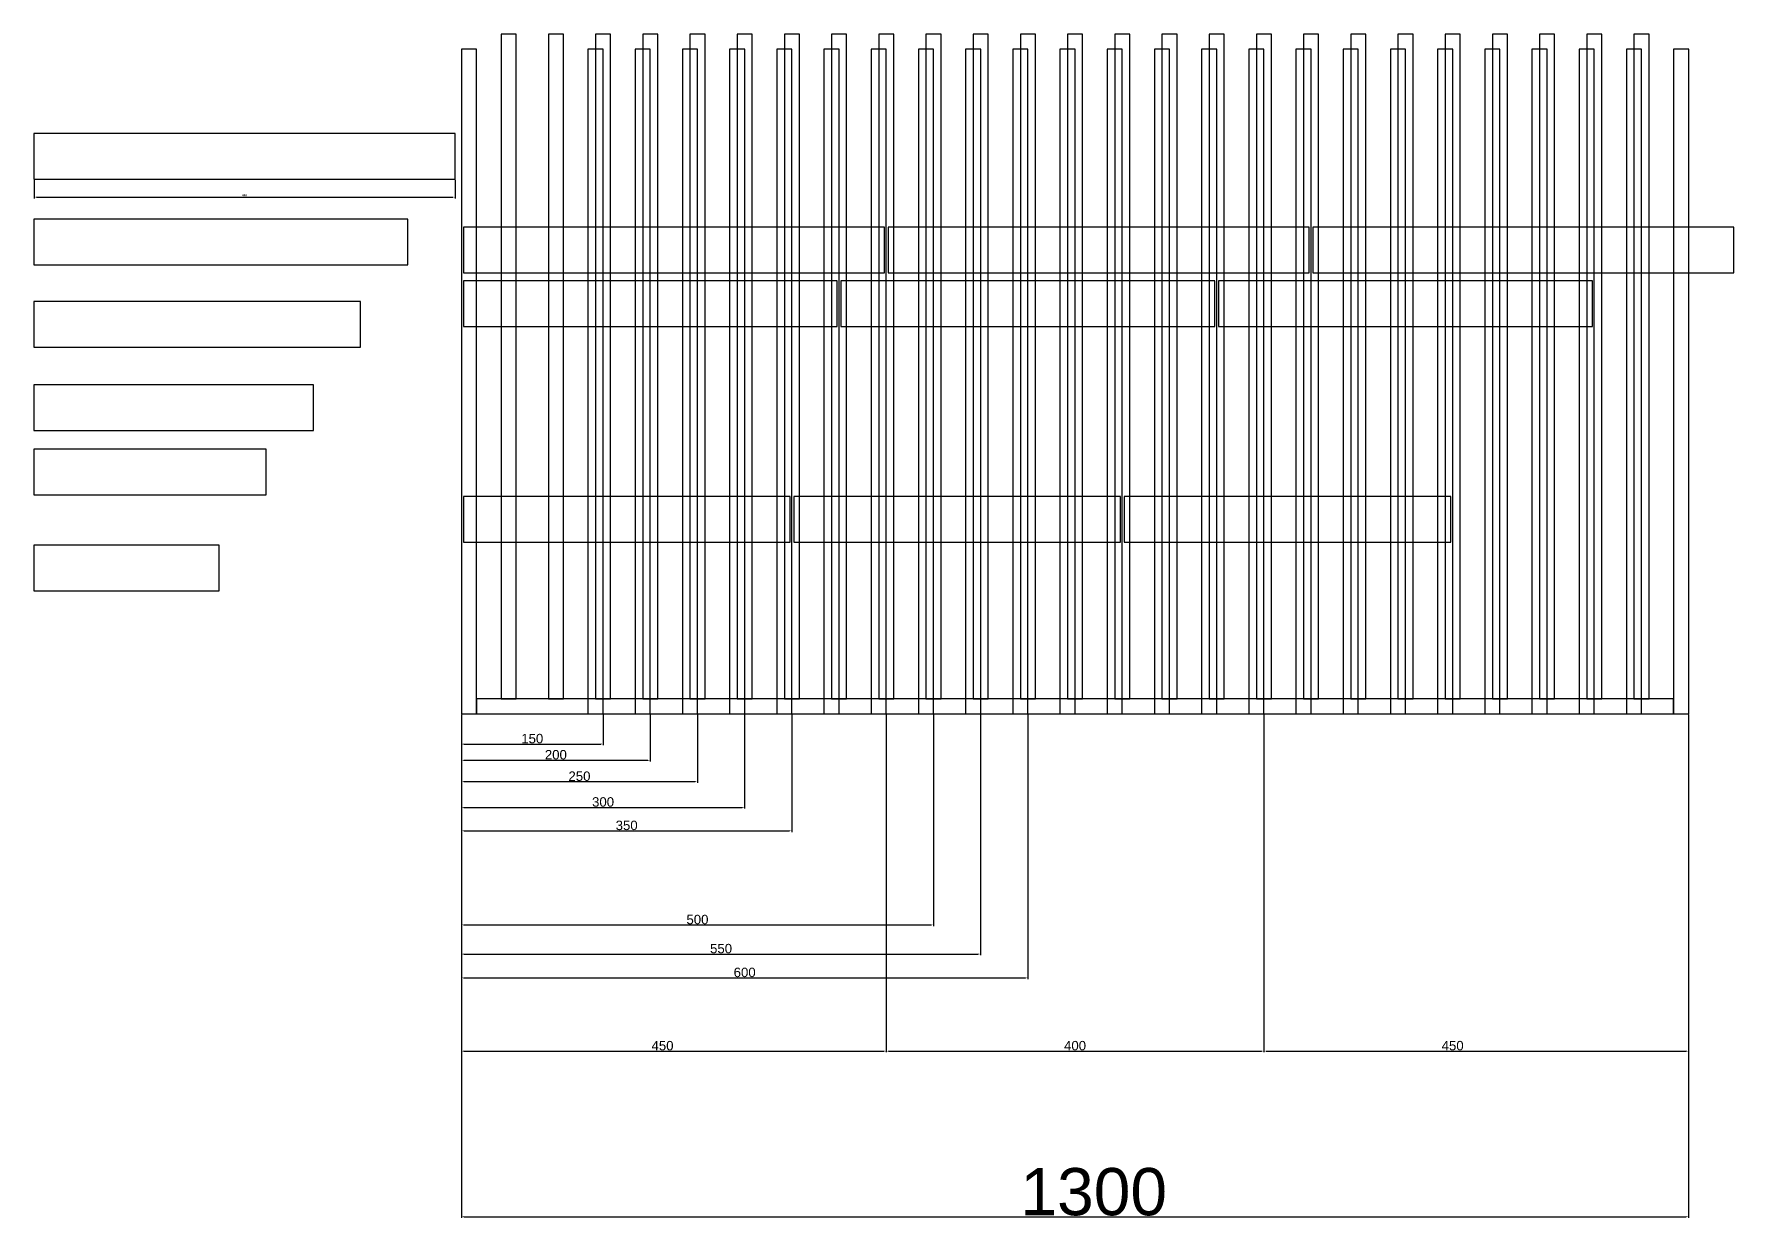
# Model space of a CAD drawing. Header units: millimetres. Extents: x 197 to 5045, y 762 to 4643.
# Drawn here: x 597 to 2398, y 3383 to 4643 of the extents above; entities that cross this region are included whole.
import ezdxf

# ---------------------------------------------------------------- set-up
doc = ezdxf.new("R2010")
doc.units = ezdxf.units.MM
doc.styles.get("Standard").update_dxf_attribs({"font": 'arial.ttf'})
doc.dimstyles.new('ISO-25', dxfattribs={"dimtxt": 2.5, "dimasz": 2.5, "dimexe": 1.25, "dimexo": 0.625, "dimtad": 1, "dimtxsty": 'Standard', "dimcen": 2.5, "dimadec": 0, "dimazin": 0, "dimtfac": 1, "dimtmove": 0, "dimatfit": 3, "dimfxl": 1, "dimarcsym": 0})

# ---------------------------------------------------------------- blocks, each defined once
blk = doc.blocks.new('A$C2BCD5761')
at = {"color": 3}
blk.add_lwpolyline([(0, 0), (16, 0), (16, 704), (0, 704)], close=True, dxfattribs=at)
blk = doc.blocks.new('*D114')
at = {"color": 0, "lineweight": -2, "transparency": 16777216}
for p, q in [((1050.3, 3922), (1050.3, 3388.8)), ((2350.3, 3922), (2350.3, 3388.8)), ((1052.8, 3390.1), (2347.8, 3390.1))]:
    blk.add_line(p, q, dxfattribs=at)
at = {"color": 0, "transparency": 16777216}
for points in [[(1052.8, 3390.5), (1052.8, 3389.7), (1050.3, 3390.1)], [(2347.8, 3390.5), (2347.8, 3389.7), (2350.3, 3390.1)]]:
    blk.add_solid(points, dxfattribs=at)
at = {"layer": 'Defpoints', "color": 0, "transparency": 16777216}
for p in [(1050.3, 3922.6), (2350.3, 3922.6), (2350.3, 3390.1)]:
    blk.add_point(p, dxfattribs=at)
at = {"color": 0, "transparency": 16777216, "insert": (1720.1, 3416.3), "char_height": 50, "attachment_point": 5}
blk.add_mtext('1300', dxfattribs=at)
blk = doc.blocks.new('*D117')
at = {"color": 0, "lineweight": -2, "transparency": 16777216}
for p, q in [((1050.3, 3922), (1050.3, 3889.5)), ((1200.3, 3922), (1200.3, 3889.5)), ((1052.8, 3890.7), (1197.8, 3890.7))]:
    blk.add_line(p, q, dxfattribs=at)
at = {"color": 0, "transparency": 16777216}
for points in [[(1052.8, 3891.1), (1052.8, 3890.3), (1050.3, 3890.7)], [(1197.8, 3891.1), (1197.8, 3890.3), (1200.3, 3890.7)]]:
    blk.add_solid(points, dxfattribs=at)
at = {"layer": 'Defpoints', "color": 0, "transparency": 16777216}
for p in [(1050.3, 3922.6), (1200.3, 3922.6), (1200.3, 3890.7)]:
    blk.add_point(p, dxfattribs=at)
at = {"color": 0, "transparency": 16777216, "insert": (1125.3, 3896.4), "char_height": 10, "attachment_point": 5}
blk.add_mtext('150', dxfattribs=at)
blk = doc.blocks.new('*D118')
at = {"color": 0, "lineweight": -2, "transparency": 16777216}
for p, q in [((1050.3, 3922), (1050.3, 3872.3)), ((1250.3, 3922), (1250.3, 3872.3)), ((1052.8, 3873.5), (1247.8, 3873.5))]:
    blk.add_line(p, q, dxfattribs=at)
at = {"color": 0, "transparency": 16777216}
for points in [[(1052.8, 3873.9), (1052.8, 3873.1), (1050.3, 3873.5)], [(1247.8, 3873.9), (1247.8, 3873.1), (1250.3, 3873.5)]]:
    blk.add_solid(points, dxfattribs=at)
at = {"layer": 'Defpoints', "color": 0, "transparency": 16777216}
for p in [(1050.3, 3922.6), (1250.3, 3922.6), (1250.3, 3873.5)]:
    blk.add_point(p, dxfattribs=at)
at = {"color": 0, "transparency": 16777216, "insert": (1150.3, 3879.3), "char_height": 10, "attachment_point": 5}
blk.add_mtext('200', dxfattribs=at)
blk = doc.blocks.new('*D119')
at = {"color": 0, "lineweight": -2, "transparency": 16777216}
for p, q in [((1050.3, 3922), (1050.3, 3849.6)), ((1300.3, 3922), (1300.3, 3849.6)), ((1052.8, 3850.9), (1297.8, 3850.9))]:
    blk.add_line(p, q, dxfattribs=at)
at = {"color": 0, "transparency": 16777216}
for points in [[(1052.8, 3851.3), (1052.8, 3850.5), (1050.3, 3850.9)], [(1297.8, 3851.3), (1297.8, 3850.5), (1300.3, 3850.9)]]:
    blk.add_solid(points, dxfattribs=at)
at = {"layer": 'Defpoints', "color": 0, "transparency": 16777216}
for p in [(1050.3, 3922.6), (1300.3, 3922.6), (1300.3, 3850.9)]:
    blk.add_point(p, dxfattribs=at)
at = {"color": 0, "transparency": 16777216, "insert": (1175.3, 3856.6), "char_height": 10, "attachment_point": 5}
blk.add_mtext('250', dxfattribs=at)
blk = doc.blocks.new('*D120')
at = {"color": 0, "lineweight": -2, "transparency": 16777216}
for p, q in [((1050.3, 3922), (1050.3, 3822.3)), ((1350.3, 3922), (1350.3, 3822.3)), ((1052.8, 3823.6), (1347.8, 3823.6))]:
    blk.add_line(p, q, dxfattribs=at)
at = {"color": 0, "transparency": 16777216}
for points in [[(1052.8, 3824), (1052.8, 3823.2), (1050.3, 3823.6)], [(1347.8, 3824), (1347.8, 3823.2), (1350.3, 3823.6)]]:
    blk.add_solid(points, dxfattribs=at)
at = {"layer": 'Defpoints', "color": 0, "transparency": 16777216}
for p in [(1050.3, 3922.6), (1350.3, 3922.6), (1350.3, 3823.6)]:
    blk.add_point(p, dxfattribs=at)
at = {"color": 0, "transparency": 16777216, "insert": (1200.3, 3829.3), "char_height": 10, "attachment_point": 5}
blk.add_mtext('300', dxfattribs=at)
blk = doc.blocks.new('*D122')
at = {"color": 0, "lineweight": -2, "transparency": 16777216}
for p, q in [((1050.3, 3922), (1050.3, 3797.5)), ((1400.3, 3922), (1400.3, 3797.5)), ((1052.8, 3798.8), (1397.8, 3798.8))]:
    blk.add_line(p, q, dxfattribs=at)
at = {"color": 0, "transparency": 16777216}
for points in [[(1052.8, 3799.2), (1052.8, 3798.4), (1050.3, 3798.8)], [(1397.8, 3799.2), (1397.8, 3798.4), (1400.3, 3798.8)]]:
    blk.add_solid(points, dxfattribs=at)
at = {"layer": 'Defpoints', "color": 0, "transparency": 16777216}
for p in [(1050.3, 3922.6), (1400.3, 3922.6), (1400.3, 3798.8)]:
    blk.add_point(p, dxfattribs=at)
at = {"color": 0, "transparency": 16777216, "insert": (1225.3, 3804.5), "char_height": 10, "attachment_point": 5}
blk.add_mtext('350', dxfattribs=at)
blk = doc.blocks.new('*D123')
at = {"color": 0, "lineweight": -2, "transparency": 16777216}
for p, q in [((1050.3, 3922), (1050.3, 3564.2)), ((1500.3, 3922), (1500.3, 3564.2)), ((1052.8, 3565.5), (1497.8, 3565.5))]:
    blk.add_line(p, q, dxfattribs=at)
at = {"color": 0, "transparency": 16777216}
for points in [[(1052.8, 3565.9), (1052.8, 3565), (1050.3, 3565.5)], [(1497.8, 3565.9), (1497.8, 3565), (1500.3, 3565.5)]]:
    blk.add_solid(points, dxfattribs=at)
at = {"layer": 'Defpoints', "color": 0, "transparency": 16777216}
for p in [(1050.3, 3922.6), (1500.3, 3922.6), (1500.3, 3565.5)]:
    blk.add_point(p, dxfattribs=at)
at = {"color": 0, "transparency": 16777216, "insert": (1263.3, 3571.2), "char_height": 10, "attachment_point": 5}
blk.add_mtext('450', dxfattribs=at)
blk = doc.blocks.new('*D125')
at = {"color": 0, "lineweight": -2, "transparency": 16777216}
for p, q in [((1050.3, 3922), (1050.3, 3697.9)), ((1550.3, 3922), (1550.3, 3697.9)), ((1052.8, 3699.1), (1547.8, 3699.1))]:
    blk.add_line(p, q, dxfattribs=at)
at = {"color": 0, "transparency": 16777216}
for points in [[(1052.8, 3699.5), (1052.8, 3698.7), (1050.3, 3699.1)], [(1547.8, 3699.5), (1547.8, 3698.7), (1550.3, 3699.1)]]:
    blk.add_solid(points, dxfattribs=at)
at = {"layer": 'Defpoints', "color": 0, "transparency": 16777216}
for p in [(1050.3, 3922.6), (1550.3, 3922.6), (1550.3, 3699.1)]:
    blk.add_point(p, dxfattribs=at)
at = {"color": 0, "transparency": 16777216, "insert": (1300.3, 3704.8), "char_height": 10, "attachment_point": 5}
blk.add_mtext('500', dxfattribs=at)
blk = doc.blocks.new('*D126')
at = {"color": 0, "lineweight": -2, "transparency": 16777216}
for p, q in [((1050.3, 3922), (1050.3, 3667.1)), ((1600.3, 3922), (1600.3, 3667.1)), ((1052.8, 3668.3), (1597.8, 3668.3))]:
    blk.add_line(p, q, dxfattribs=at)
at = {"color": 0, "transparency": 16777216}
for points in [[(1052.8, 3668.7), (1052.8, 3667.9), (1050.3, 3668.3)], [(1597.8, 3668.7), (1597.8, 3667.9), (1600.3, 3668.3)]]:
    blk.add_solid(points, dxfattribs=at)
at = {"layer": 'Defpoints', "color": 0, "transparency": 16777216}
for p in [(1050.3, 3922.6), (1600.3, 3922.6), (1600.3, 3668.3)]:
    blk.add_point(p, dxfattribs=at)
at = {"color": 0, "transparency": 16777216, "insert": (1325.3, 3674), "char_height": 10, "attachment_point": 5}
blk.add_mtext('550', dxfattribs=at)
blk = doc.blocks.new('*D127')
at = {"color": 0, "lineweight": -2, "transparency": 16777216}
for p, q in [((1050.3, 3922), (1050.3, 3641.8)), ((1650.3, 3922), (1650.3, 3641.8)), ((1052.8, 3643), (1647.8, 3643))]:
    blk.add_line(p, q, dxfattribs=at)
at = {"color": 0, "transparency": 16777216}
for points in [[(1052.8, 3643.4), (1052.8, 3642.6), (1050.3, 3643)], [(1647.8, 3643.4), (1647.8, 3642.6), (1650.3, 3643)]]:
    blk.add_solid(points, dxfattribs=at)
at = {"layer": 'Defpoints', "color": 0, "transparency": 16777216}
for p in [(1050.3, 3922.6), (1650.3, 3922.6), (1650.3, 3643)]:
    blk.add_point(p, dxfattribs=at)
at = {"color": 0, "transparency": 16777216, "insert": (1350.3, 3648.8), "char_height": 10, "attachment_point": 5}
blk.add_mtext('600', dxfattribs=at)
blk = doc.blocks.new('A$C5DA7460C')
at = {"color": 1}
blk.add_lwpolyline([(0, 0), (346, 0), (346, 48.4), (0, 48.4)], close=True, dxfattribs=at)
blk = doc.blocks.new('A$C71D41884')
at = {"color": 1}
blk.add_lwpolyline([(0, 0), (396, 0), (396, 48.4), (0, 48.4)], close=True, dxfattribs=at)
blk = doc.blocks.new('*D133')
at = {"color": 0, "lineweight": -2, "transparency": 16777216}
for p, q in [((597.5, 4488.3), (597.5, 4468.6)), ((1043.5, 4488.3), (1043.5, 4468.6)), ((600, 4469.9), (1041, 4469.9))]:
    blk.add_line(p, q, dxfattribs=at)
at = {"color": 0, "transparency": 16777216}
for points in [[(600, 4470.3), (600, 4469.5), (597.5, 4469.9)], [(1041, 4470.3), (1041, 4469.5), (1043.5, 4469.9)]]:
    blk.add_solid(points, dxfattribs=at)
at = {"layer": 'Defpoints', "color": 0, "transparency": 16777216}
for p in [(597.5, 4488.9), (1043.5, 4488.9), (1043.5, 4469.9)]:
    blk.add_point(p, dxfattribs=at)
at = {"color": 0, "transparency": 16777216, "insert": (820.5, 4471.8), "char_height": 2.5, "attachment_point": 5}
blk.add_mtext('446', dxfattribs=at)
blk = doc.blocks.new('A$C6C16314F')
at = {"color": 1}
blk.add_lwpolyline([(0, 0), (446, 0), (446, 48.4), (0, 48.4)], close=True, dxfattribs=at)
blk = doc.blocks.new('*D135')
at = {"color": 0, "lineweight": -2, "transparency": 16777216}
for p, q in [((1500.3, 3922), (1500.3, 3564.2)), ((1900.3, 3922), (1900.3, 3564.2)), ((1502.8, 3565.5), (1897.8, 3565.5))]:
    blk.add_line(p, q, dxfattribs=at)
at = {"color": 0, "transparency": 16777216}
for points in [[(1502.8, 3565.9), (1502.8, 3565), (1500.3, 3565.5)], [(1897.8, 3565.9), (1897.8, 3565), (1900.3, 3565.5)]]:
    blk.add_solid(points, dxfattribs=at)
at = {"layer": 'Defpoints', "color": 0, "transparency": 16777216}
for p in [(1500.3, 3922.6), (1900.3, 3922.6), (1900.3, 3565.5)]:
    blk.add_point(p, dxfattribs=at)
at = {"color": 0, "transparency": 16777216, "insert": (1700.3, 3571.2), "char_height": 10, "attachment_point": 5}
blk.add_mtext('400', dxfattribs=at)
blk = doc.blocks.new('*D136')
at = {"color": 0, "lineweight": -2, "transparency": 16777216}
for p, q in [((1900.3, 3922), (1900.3, 3564.2)), ((2350.3, 3922), (2350.3, 3564.2)), ((1902.8, 3565.5), (2347.8, 3565.5))]:
    blk.add_line(p, q, dxfattribs=at)
at = {"color": 0, "transparency": 16777216}
for points in [[(1902.8, 3565.9), (1902.8, 3565), (1900.3, 3565.5)], [(2347.8, 3565.9), (2347.8, 3565), (2350.3, 3565.5)]]:
    blk.add_solid(points, dxfattribs=at)
at = {"layer": 'Defpoints', "color": 0, "transparency": 16777216}
for p in [(1900.3, 3922.6), (2350.3, 3922.6), (2350.3, 3565.5)]:
    blk.add_point(p, dxfattribs=at)
at = {"color": 0, "transparency": 16777216, "insert": (2100.3, 3571.2), "char_height": 10, "attachment_point": 5}
blk.add_mtext('450', dxfattribs=at)

msp = doc.modelspace()

# ---------------------------------------------------------------- linework, layer by layer
at = {"color": 240, "true_color": 0xed1f24}
for points in [[(1184.34, 3922.628), (1200.34, 3922.628), (1200.34, 4626.628), (1184.34, 4626.628)], [(1234.34, 3922.628), (1250.34, 3922.628), (1250.34, 4626.628), (1234.34, 4626.628)], [(1284.34, 3922.628), (1300.34, 3922.628), (1300.34, 4626.628), (1284.34, 4626.628)], [(1334.34, 3922.628), (1350.34, 3922.628), (1350.34, 4626.628), (1334.34, 4626.628)], [(1384.34, 3922.628), (1400.34, 3922.628), (1400.34, 4626.628), (1384.34, 4626.628)], [(1434.34, 3922.628), (1450.34, 3922.628), (1450.34, 4626.628), (1434.34, 4626.628)], [(1484.34, 3922.628), (1500.34, 3922.628), (1500.34, 4626.628), (1484.34, 4626.628)], [(1534.34, 3922.628), (1550.34, 3922.628), (1550.34, 4626.628), (1534.34, 4626.628)], [(1584.34, 3922.628), (1600.34, 3922.628), (1600.34, 4626.628), (1584.34, 4626.628)], [(1634.34, 3922.628), (1650.34, 3922.628), (1650.34, 4626.628), (1634.34, 4626.628)], [(1684.34, 3922.628), (1700.34, 3922.628), (1700.34, 4626.628), (1684.34, 4626.628)], [(1734.34, 3922.628), (1750.34, 3922.628), (1750.34, 4626.628), (1734.34, 4626.628)], [(1784.34, 3922.628), (1800.34, 3922.628), (1800.34, 4626.628), (1784.34, 4626.628)], [(1834.34, 3922.628), (1850.34, 3922.628), (1850.34, 4626.628), (1834.34, 4626.628)], [(1884.34, 3922.628), (1900.34, 3922.628), (1900.34, 4626.628), (1884.34, 4626.628)], [(1934.34, 3922.628), (1950.34, 3922.628), (1950.34, 4626.628), (1934.34, 4626.628)], [(1984.34, 3922.628), (2000.34, 3922.628), (2000.34, 4626.628), (1984.34, 4626.628)], [(2034.34, 3922.628), (2050.34, 3922.628), (2050.34, 4626.628), (2034.34, 4626.628)], [(2084.34, 3922.628), (2100.34, 3922.628), (2100.34, 4626.628), (2084.34, 4626.628)], [(2134.34, 3922.628), (2150.34, 3922.628), (2150.34, 4626.628), (2134.34, 4626.628)], [(2184.34, 3922.628), (2200.34, 3922.628), (2200.34, 4626.628), (2184.34, 4626.628)], [(2234.34, 3922.628), (2250.34, 3922.628), (2250.34, 4626.628), (2234.34, 4626.628)], [(2284.34, 3922.628), (2300.34, 3922.628), (2300.34, 4626.628), (2284.34, 4626.628)], [(2334.34, 3922.628), (2350.34, 3922.628), (2350.34, 4626.628), (2334.34, 4626.628)]]:
    msp.add_lwpolyline(points, close=True, dxfattribs=at)
at = {"color": 1}
for points in [[(597.47, 4488.903), (1043.47, 4488.903), (1043.47, 4537.309), (597.47, 4537.309)], [(597.47, 4398.211), (993.47, 4398.211), (993.47, 4446.617), (597.47, 4446.617)], [(597.47, 4311.009), (943.47, 4311.009), (943.47, 4359.415), (597.47, 4359.415)], [(597.47, 4222.658), (893.47, 4222.658), (893.47, 4271.064), (597.47, 4271.064)], [(597.47, 4154.453), (843.47, 4154.453), (843.47, 4202.859), (597.47, 4202.859)], [(597.47, 4052.826), (793.47, 4052.826), (793.47, 4101.232), (597.47, 4101.232)]]:
    msp.add_lwpolyline(points, close=True, dxfattribs=at)
msp.add_lwpolyline([(1066.34, 3922.628), (2334.34, 3922.628), (2334.34, 3938.628), (1066.34, 3938.628), (1066.34, 3922.628)])

# ---------------------------------------------------------------- block references
for name, p in [('A$C2BCD5761', (1092.34, 3938.628)), ('A$C2BCD5761', (1142.34, 3938.628)), ('A$C2BCD5761', (1192.34, 3938.628)), ('A$C2BCD5761', (1242.34, 3938.628)), ('A$C2BCD5761', (1292.34, 3938.628)), ('A$C2BCD5761', (1342.34, 3938.628)), ('A$C2BCD5761', (1392.34, 3938.628)), ('A$C2BCD5761', (1442.34, 3938.628)), ('A$C2BCD5761', (1492.34, 3938.628)), ('A$C2BCD5761', (1542.34, 3938.628)), ('A$C2BCD5761', (1592.34, 3938.628)), ('A$C2BCD5761', (1642.34, 3938.628)), ('A$C2BCD5761', (1692.34, 3938.628)), ('A$C2BCD5761', (1742.34, 3938.628)), ('A$C2BCD5761', (1792.34, 3938.628)), ('A$C2BCD5761', (1842.34, 3938.628)), ('A$C2BCD5761', (1892.34, 3938.628)), ('A$C2BCD5761', (1942.34, 3938.628)), ('A$C2BCD5761', (1992.34, 3938.628)), ('A$C2BCD5761', (2042.34, 3938.628)), ('A$C2BCD5761', (2092.34, 3938.628)), ('A$C2BCD5761', (2142.34, 3938.628)), ('A$C2BCD5761', (2192.34, 3938.628)), ('A$C2BCD5761', (2242.34, 3938.628)), ('A$C2BCD5761', (2292.34, 3938.628)), ('A$C2BCD5761', (1050.34, 3922.628)), ('A$C6C16314F', (1052.34, 4389.744)), ('A$C6C16314F', (1502.34, 4389.744)), ('A$C6C16314F', (1952.34, 4389.744)), ('A$C71D41884', (1052.34, 4332.727)), ('A$C71D41884', (1452.34, 4332.727)), ('A$C71D41884', (1852.34, 4332.727)), ('A$C5DA7460C', (1052.34, 4104.365)), ('A$C5DA7460C', (1402.34, 4104.365)), ('A$C5DA7460C', (1752.34, 4104.365))]:
    msp.add_blockref(name, p)

# ---------------------------------------------------------------- dimensions: what is measured, and where the dimension line sits
dim = msp.add_linear_dim(base=(1043.47, 4469.896), p1=(597.47, 4488.903), p2=(1043.47, 4488.903), dimstyle='ISO-25')
dim.commit()
dim.dimension.update_dxf_attribs({"geometry": '*D133', "text_midpoint": (820.47, 4471.798)})
for base, p1, p2, override, picture, middle in [((2350.34, 3390.099), (1050.34, 3922.628), (2350.34, 3922.628), {"dimtxt": 50}, '*D114', (1720.12, 3390.099)), ((1400.34, 3798.782), (1050.34, 3922.628), (1400.34, 3922.628), {"dimtxt": 10}, '*D122', (1225.34, 3798.782)), ((1500.34, 3565.464), (1050.34, 3922.628), (1500.34, 3922.628), {"dimtxt": 10}, '*D123', (1263.315, 3565.464)), ((2350.34, 3565.464), (1900.34, 3922.628), (2350.34, 3922.628), {"dimtxt": 10}, '*D136', (2100.34, 3565.464))]:
    dim = msp.add_linear_dim(base=base, p1=p1, p2=p2, dimstyle='ISO-25', override=override)
    dim.commit()
    dim.dimension.update_dxf_attribs({"geometry": picture, "text_midpoint": middle, "dimtype": 160})
for base, p1, p2, picture, middle in [((1200.34, 3890.71), (1050.34, 3922.628), (1200.34, 3922.628), '*D117', (1125.34, 3896.441)), ((1250.34, 3873.53), (1050.34, 3922.628), (1250.34, 3922.628), '*D118', (1150.34, 3879.261)), ((1300.34, 3850.869), (1050.34, 3922.628), (1300.34, 3922.628), '*D119', (1175.34, 3856.6)), ((1350.34, 3823.583), (1050.34, 3922.628), (1350.34, 3922.628), '*D120', (1200.34, 3829.317)), ((1550.34, 3699.116), (1050.34, 3922.628), (1550.34, 3922.628), '*D125', (1300.34, 3704.846)), ((1600.34, 3668.317), (1050.34, 3922.628), (1600.34, 3922.628), '*D126', (1325.34, 3674.047)), ((1650.34, 3643.03), (1050.34, 3922.628), (1650.34, 3922.628), '*D127', (1350.34, 3648.761)), ((1900.34, 3565.464), (1500.34, 3922.628), (1900.34, 3922.628), '*D135', (1700.34, 3571.195))]:
    dim = msp.add_linear_dim(base=base, p1=p1, p2=p2, dimstyle='ISO-25', override={"dimtxt": 10})
    dim.commit()
    dim.dimension.update_dxf_attribs({"geometry": picture, "text_midpoint": middle})

doc.saveas('drawing.dxf')
